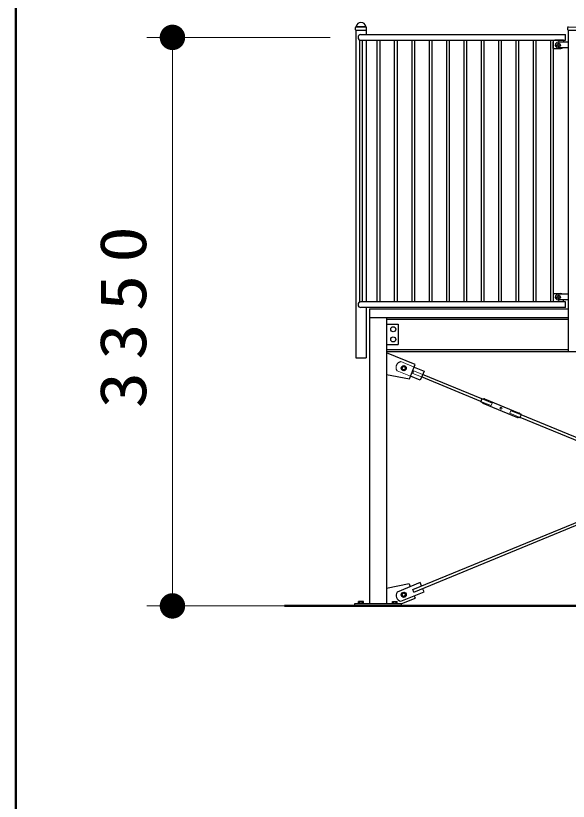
# Model space of a CAD drawing. Units: millimetres on the paper, scale 1:150. Extents: x -365 to 0, y -19 to 257.
# Drawn here: x -365 to -343.3, y 115.64 to 146.5 of the extents above; entities that cross this region are included whole.
import ezdxf

# ---------------------------------------------------------------- set-up
doc = ezdxf.new("R2010")
doc.units = ezdxf.units.MM
doc.linetypes.add('USER1', pattern=[4.5, 2.5, -2])
doc.linetypes.add('USER2', pattern=[6, 3, -1, 1, -1])
doc.layers.add('LY_1', color=7, linetype='Continuous', lineweight=25)
doc.layers.add('LY_2', color=7, linetype='Continuous', lineweight=13)
doc.styles.add('ＭＳ ゴシック', font='')
doc.styles.get('ＭＳ ゴシック').set_extended_font_data('MS Gothic')

# ---------------------------------------------------------------- blocks, each defined once
blk = doc.blocks.new('filled_dot')
at = {"color": 0, "linetype": 'Continuous', "lineweight": -2, "const_width": 1.25}
blk.add_lwpolyline([(-0.625, 0, 1), (0.625, 0, 1)], format="xyb", close=True, dxfattribs=at)

msp = doc.modelspace()

# ---------------------------------------------------------------- linework, layer by layer
at = {"layer": 'LY_1', "color": 4}
for p, q in [((-351.654, 145.942), (-351.652, 146.039)), ((-351.643, 146.058), (-351.635, 146.067)), ((-351.236, 146.058), (-351.245, 146.067)), ((-351.225, 145.942), (-351.228, 146.039)), ((-343.321, 145.943), (-343.318, 146.04)), ((-343.31, 146.059), (-343.301, 146.068)), ((-351.654, 145.942), (-351.649, 145.937)), ((-351.649, 145.937), (-351.23, 145.937)), ((-351.225, 145.942), (-351.23, 145.937)), ((-343.321, 145.943), (-343.316, 145.937)), ((-343.316, 145.937), (-342.897, 145.937))]:
    msp.add_line(p, q, dxfattribs=at)
at = {"layer": 'LY_1', "color": 4, "lineweight": 13}
for p, q in [((-351.643, 146.047), (-351.236, 146.047)), ((-351.625, 146.07), (-351.254, 146.07)), ((-343.31, 146.047), (-342.903, 146.047)), ((-343.706, 145.387), (-343.64, 145.387)), ((-343.64, 145.307), (-343.706, 145.307)), ((-343.64, 135.486), (-343.706, 135.486)), ((-343.706, 135.486), (-343.64, 135.486)), ((-343.706, 135.406), (-343.64, 135.406)), ((-343.64, 135.406), (-343.706, 135.406))]:
    msp.add_line(p, q, dxfattribs=at)
at = {"layer": 'LY_1'}
for p, q in [((-351.641, 145.937), (-351.641, 133.06)), ((-351.44, 145.76), (-343.406, 145.76)), ((-351.238, 145.937), (-351.238, 145.76)), ((-343.406, 145.533), (-343.406, 145.76)), ((-343.308, 145.937), (-343.308, 133.313)), ((-351.493, 145.547), (-351.493, 135.26)), ((-351.44, 145.533), (-343.406, 145.533)), ((-351.387, 145.533), (-351.387, 135.26)), ((-351.238, 145.533), (-351.238, 135.247)), ((-350.812, 145.533), (-350.812, 135.26)), ((-350.705, 145.533), (-350.705, 135.26)), ((-350.13, 145.533), (-350.13, 135.26)), ((-350.023, 145.533), (-350.023, 135.26)), ((-349.448, 145.533), (-349.448, 135.26)), ((-349.341, 145.533), (-349.341, 135.26)), ((-348.766, 145.533), (-348.766, 135.26)), ((-348.659, 145.533), (-348.659, 135.26)), ((-348.084, 145.533), (-348.084, 135.26)), ((-347.978, 145.533), (-347.978, 135.26)), ((-347.402, 145.533), (-347.402, 135.26)), ((-347.296, 145.533), (-347.296, 135.26)), ((-346.721, 145.533), (-346.721, 135.26)), ((-346.614, 145.533), (-346.614, 135.26)), ((-346.039, 145.533), (-346.039, 135.26)), ((-345.932, 145.533), (-345.932, 135.26)), ((-345.357, 145.533), (-345.357, 135.26)), ((-345.25, 145.533), (-345.25, 135.26)), ((-344.675, 145.533), (-344.675, 135.26)), ((-344.568, 145.533), (-344.568, 135.26)), ((-343.993, 145.533), (-343.993, 135.26)), ((-343.886, 145.533), (-343.886, 135.26)), ((-343.886, 145.213), (-343.886, 145.467)), ((-343.486, 145.533), (-343.82, 145.533)), ((-343.64, 145.387), (-343.706, 145.387)), ((-343.486, 145.533), (-343.486, 145.453)), ((-343.886, 145.213), (-343.586, 145.213)), ((-343.64, 145.307), (-343.706, 145.307)), ((-343.886, 135.58), (-343.886, 135.326)), ((-343.886, 135.58), (-343.586, 135.58)), ((-343.64, 135.486), (-343.706, 135.486)), ((-343.406, 135.26), (-351.44, 135.26)), ((-343.486, 135.26), (-343.82, 135.26)), ((-343.64, 135.406), (-343.706, 135.406)), ((-343.486, 135.26), (-343.486, 135.34)), ((-343.406, 135.033), (-343.406, 135.26)), ((-343.406, 135.033), (-351.44, 135.033)), ((-351.238, 135.02), (-351.238, 133.06)), ((-351.106, 134.98), (-351.106, 134.647)), ((-351.106, 134.98), (-343.308, 134.98)), ((-351.106, 134.647), (-351.106, 123.393)), ((-351.106, 134.647), (-350.44, 134.647)), ((-350.44, 134.647), (-343.308, 134.647)), ((-350.44, 134.647), (-350.44, 123.393)), ((-350.44, 134.573), (-343.308, 134.573)), ((-350.44, 134.38), (-349.973, 134.38)), ((-349.973, 134.38), (-349.973, 133.58)), ((-350.44, 133.58), (-349.973, 133.58)), ((-350.44, 133.387), (-343.308, 133.387)), ((-351.641, 133.06), (-351.238, 133.06)), ((-350.44, 133.313), (-327.44, 133.313)), ((-349.308, 132.791), (-350.44, 133.257)), ((-343.308, 133.313), (-342.905, 133.313)), ((-349.847, 132.688), (-349.774, 132.745)), ((-349.774, 132.745), (-349.688, 132.71)), ((-349.688, 132.71), (-349.676, 132.618)), ((-349.54, 132.238), (-349.308, 132.791)), ((-350.44, 132.406), (-349.54, 132.238)), ((-349.835, 132.597), (-349.847, 132.688)), ((-349.749, 132.562), (-349.835, 132.597)), ((-349.676, 132.618), (-349.749, 132.562)), ((-349.352, 132.694), (-348.963, 132.534)), ((-348.963, 132.534), (-349.037, 132.355)), ((-346.689, 131.447), (-349.017, 132.405)), ((-349.11, 132.176), (-349.496, 132.335)), ((-349.037, 132.355), (-349.11, 132.176)), ((-346.73, 131.349), (-349.057, 132.306)), ((-346.737, 131.332), (-346.682, 131.464)), ((-346.737, 131.332), (-346.69, 131.313)), ((-346.682, 131.464), (-346.636, 131.445)), ((-346.651, 131.277), (-345.295, 130.719)), ((-346.583, 131.443), (-345.226, 130.885)), ((-345.195, 130.698), (-345.241, 130.717)), ((-345.195, 130.698), (-345.141, 130.83)), ((-339.08, 128.203), (-345.188, 130.715)), ((-345.141, 130.83), (-345.187, 130.849)), ((-338.94, 128.26), (-345.148, 130.813)), ((-349.406, 123.956), (-338.94, 128.26)), ((-349.365, 123.857), (-338.94, 128.145)), ((-349.547, 124.173), (-350.44, 124.001)), ((-349.11, 124.229), (-350.023, 123.854)), ((-349.547, 124.173), (-349.503, 124.067)), ((-349.057, 124.099), (-349.11, 124.229)), ((-349.876, 123.496), (-348.963, 123.871)), ((-349.835, 123.808), (-349.847, 123.717)), ((-349.749, 123.844), (-349.835, 123.808)), ((-349.676, 123.787), (-349.749, 123.844)), ((-349.688, 123.696), (-349.676, 123.787)), ((-349.365, 123.857), (-349.406, 123.956)), ((-348.963, 123.871), (-349.017, 124.001)), ((-351.347, 123.481), (-351.532, 123.481)), ((-351.532, 123.415), (-351.532, 123.481)), ((-351.493, 123.415), (-351.493, 123.481)), ((-351.386, 123.415), (-351.386, 123.481)), ((-351.347, 123.415), (-351.347, 123.481)), ((-350.199, 123.481), (-350.014, 123.481)), ((-350.199, 123.415), (-350.199, 123.481)), ((-350.16, 123.415), (-350.16, 123.481)), ((-350.053, 123.415), (-350.053, 123.481)), ((-350.014, 123.415), (-350.014, 123.481)), ((-349.856, 123.393), (-349.316, 123.619)), ((-349.847, 123.717), (-349.774, 123.66)), ((-349.774, 123.66), (-349.688, 123.696)), ((-349.354, 123.711), (-349.316, 123.619)), ((-351.69, 123.393), (-351.69, 123.313)), ((-349.856, 123.393), (-351.69, 123.393)), ((-351.34, 123.415), (-351.54, 123.415)), ((-351.54, 123.393), (-351.54, 123.415)), ((-351.34, 123.393), (-351.34, 123.415)), ((-350.206, 123.415), (-350.006, 123.415)), ((-350.206, 123.393), (-350.206, 123.415)), ((-350.006, 123.393), (-350.006, 123.415)), ((-349.856, 123.393), (-349.856, 123.313))]:
    msp.add_line(p, q, dxfattribs=at)
at = {"layer": 'LY_1', "lineweight": 13}
for p, q in [((-352.652, 145.647), (-359.844, 145.647)), ((-358.844, 123.313), (-358.844, 145.647)), ((-352.69, 123.313), (-359.844, 123.313))]:
    msp.add_line(p, q, dxfattribs=at)
at = {"layer": 'LY_1', "color": 131}
for p, q in [((-343.308, 145.453), (-343.7, 145.453)), ((-343.308, 145.24), (-343.7, 145.24)), ((-343.308, 135.553), (-343.7, 135.553)), ((-343.308, 135.553), (-343.7, 135.553)), ((-343.308, 135.34), (-343.7, 135.34)), ((-343.308, 135.34), (-343.7, 135.34))]:
    msp.add_line(p, q, dxfattribs=at)
at = {"layer": 'LY_1', "color": 131, "linetype": 'USER2', "lineweight": 13}
for p, q in [((-343.673, 145.347), (-343.673, 145.501)), ((-343.673, 145.347), (-343.673, 145.192)), ((-343.673, 135.446), (-343.673, 135.601)), ((-343.673, 135.446), (-343.673, 135.601)), ((-343.673, 135.446), (-343.673, 135.292)), ((-343.673, 135.446), (-343.673, 135.292))]:
    msp.add_line(p, q, dxfattribs=at)
at = {"layer": 'LY_1', "color": 131, "lineweight": 13}
for p, q in [((-343.308, 145.453), (-343.308, 145.24)), ((-343.308, 135.34), (-343.308, 135.553)), ((-343.308, 135.553), (-343.308, 135.34))]:
    msp.add_line(p, q, dxfattribs=at)
at = {"layer": 'LY_1', "linetype": 'USER1', "lineweight": 13}
for p, q in [((-349.876, 132.909), (-349.352, 132.694)), ((-349.496, 132.335), (-350.023, 132.552)), ((-349.365, 132.548), (-349.406, 132.449)), ((-349.057, 132.306), (-349.406, 132.449)), ((-349.017, 132.405), (-349.365, 132.548)), ((-346.73, 131.349), (-346.329, 131.184)), ((-346.689, 131.447), (-346.288, 131.283)), ((-346.329, 131.184), (-346.288, 131.283)), ((-345.589, 130.88), (-345.548, 130.978)), ((-345.589, 130.88), (-345.188, 130.715)), ((-345.548, 130.978), (-345.148, 130.813))]:
    msp.add_line(p, q, dxfattribs=at)
at = {"layer": 'LY_1', "lineweight": 50}
msp.add_line((-354.44, 123.313), (-204.213, 123.313), dxfattribs=at)
at = {"layer": 'LY_1'}
for centre, radius in [((-343.673, 145.347), 0.07), ((-343.673, 135.446), 0.07), ((-350.173, 134.18), 0.1), ((-350.173, 133.78), 0.1), ((-349.761, 132.653), 0.1), ((-349.761, 132.653), 0.08), ((-345.939, 131.081), 0.0333), ((-349.761, 123.752), 0.1), ((-349.761, 123.752), 0.08)]:
    msp.add_circle(centre, radius, dxfattribs=at)
at = {"layer": 'LY_1', "linetype": 'USER1', "lineweight": 13}
for centre in [(-349.761, 132.653), (-349.761, 123.752)]:
    msp.add_circle(centre, 0.0567, dxfattribs=at)
at = {"layer": 'LY_1', "color": 4}
for centre, radius, start, end in [((-351.624, 146.038), 0.028, 135, 178.9941), ((-351.643, 146.076), 0.012, 315, 350.8283), ((-351.44, 146.043), 0.194, 9.1717, 170.8283), ((-351.236, 146.076), 0.012, 186.1916, 225), ((-351.256, 146.038), 0.028, 1.0059, 45), ((-343.29, 146.039), 0.028, 135, 178.9941), ((-343.31, 146.076), 0.012, 315, 350.8283)]:
    msp.add_arc(centre, radius, start, end, dxfattribs=at)
at = {"layer": 'LY_1'}
for centre, radius, start, end in [((-351.44, 145.647), 0.113, 90, 270), ((-343.7, 145.347), 0.107, 90, 270), ((-343.706, 145.347), 0.04, 90, 270), ((-343.64, 145.347), 0.04, 270, 90), ((-343.586, 145.313), 0.1, 270, 312.8355), ((-343.7, 135.446), 0.107, 90, 270), ((-343.7, 135.446), 0.107, 90, 270), ((-343.706, 135.446), 0.04, 90, 270), ((-343.64, 135.446), 0.04, 270, 90), ((-343.586, 135.48), 0.1, 47.1645, 90), ((-351.44, 135.146), 0.113, 90, 270), ((-346.705, 131.277), 0.0387, 27.3716, 67.6442), ((-346.636, 131.313), 0.0387, 207.3716, 247.6442), ((-346.621, 131.481), 0.0387, 247.6442, 287.9168), ((-346.597, 131.408), 0.0387, 67.6442, 107.9168), ((-345.241, 130.85), 0.0387, 27.3716, 67.6442), ((-345.172, 130.885), 0.0387, 207.3716, 247.6442), ((-345.28, 130.755), 0.0387, 247.6442, 287.9168), ((-345.256, 130.681), 0.0387, 67.6442, 107.9168), ((-349.823, 123.727), 0.237, 147.6562, 257.0557)]:
    msp.add_arc(centre, radius, start, end, dxfattribs=at)
at = {"layer": 'LY_1', "color": 4, "lineweight": 13}
for centre, start, end in [((-343.706, 145.347), 90, 270), ((-343.64, 145.347), 270, 90), ((-343.706, 135.446), 90, 270), ((-343.706, 135.446), 90, 270), ((-343.64, 135.446), 270, 90), ((-343.64, 135.446), 270, 90)]:
    msp.add_arc(centre, 0.04, start, end, dxfattribs=at)
at = {"layer": 'LY_1', "linetype": 'USER1', "lineweight": 13}
msp.add_arc((-349.823, 132.679), 0.237, 102.9444, 212.3439, dxfattribs=at)
at = {"layer": 'LY_2', "lineweight": 50}
msp.add_line((-365, 257), (-365, 0), dxfattribs=at)

# ---------------------------------------------------------------- block references
at = {"layer": 'LY_1', "lineweight": 13, "xscale": 0.4, "yscale": 0.4}
for p, rotation in [((-358.844, 145.647), 270), ((-358.844, 123.313), 90)]:
    msp.add_blockref('filled_dot', p, dxfattribs=dict(at, rotation=rotation))

# ---------------------------------------------------------------- texts
at = {"layer": 'LY_1', "insert": (-359.844, 134.889), "char_height": 1.833, "attachment_point": 8, "rotation": 90, "style": 'ＭＳ ゴシック'}
msp.add_mtext('\\T1.33;\\W1.15;3350', dxfattribs=at)

doc.saveas('drawing.dxf')
